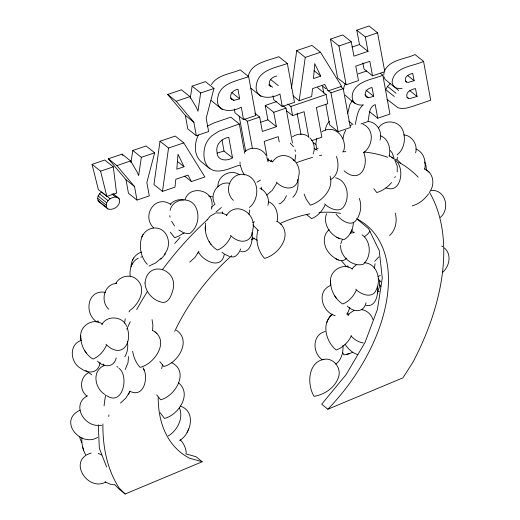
<?xml version="1.0" encoding="UTF-8"?>
<svg xmlns="http://www.w3.org/2000/svg" width="520" height="520" viewBox="0 0 520 520"><rect width="100%" height="100%" fill="white"/><g stroke="black" fill="none" stroke-linecap="round" stroke-linejoin="round"><path stroke-width="0.78" d="M426.485 170.495L425.958 165.38L424.522 161.941M379.613 280.781L379.288 287.086L377.332 293.254M240.032 163.631L240.065 161.967M340.646 245.239C339.872 256.308 352.131 267.033 362.973 264.427C371.716 257.419 371.267 241.319 362.096 234.819M402.123 88.341C396.598 89.953 390.299 85.352 392.62 79.242C396.526 66.385 413.641 66.267 423.553 61.367L430.69 100.217L411.658 106.691L406.192 108.153L401.654 108.517L398.099 107.835L387.036 99.333M217.952 186.921C217.074 176.078 230.692 168.344 239.512 174.844M353.392 222.313C353.197 228.774 350.356 235.794 344.65 239.245M81.88 437.84C81.432 443.664 82.843 449.579 85.566 454.721M80.775 337.207C79.131 326.111 93.34 317.057 102.414 324.084M205.27 228.248L205.667 223.184M330.616 282.132C328.965 271.037 343.181 261.989 352.248 269.009M325.449 130.221C325.572 126.848 327.223 123.611 329.55 121.219M295.75 154.798L294.827 161.031M130.995 266.65C131.092 260.182 135.323 253.858 141.674 252.07M125.255 318.786L124.508 323.226M249.75 209.827L249.002 214.266M375.089 263.712L374.341 268.151M397.15 159.562L397.416 157.32M383.793 74.835L384.091 72.416M343.649 89.486L343.967 86.977L345.371 83.466M108.726 416.533L108.953 414.901M160.011 141.238L153.959 184.574L162.487 191.399L174.967 187.155L175.832 179.264L188.025 175.117L191.419 181.565L204.893 176.982L183.768 142.883L175.247 136.058L160.011 141.238L168.532 148.064L183.768 142.883M162.487 191.399L168.532 148.064M291.46 88.309L296.725 50.59L311.961 45.416L320.483 52.241L341.607 86.333L328.133 90.916L324.74 84.468L312.546 88.615L311.682 96.505L299.202 100.75L293.111 95.875M299.202 100.75L305.247 57.415L296.725 50.59M397.176 171.853L397.26 166.14L394.823 160.199M130.91 162.669L132.808 150.488L146.113 145.964L154.635 152.789L146.841 182.553L149.292 195.884L136.981 200.07L128.459 193.245L126.016 179.738L108.355 158.802L122.083 154.135L130.611 160.959L137.091 171.964L138.651 175.584L141.329 157.313L132.808 150.488M152.548 330.675L152.932 325.253L152.048 319.631M190.242 98.332L192.14 86.145L205.439 81.627L213.967 88.452L206.174 118.216L208.624 131.541L196.313 135.727L187.792 128.901L185.347 115.401L167.687 94.458L181.415 89.791L189.936 96.616L196.424 107.627L197.977 111.241L200.661 92.976L192.14 86.145M277.043 221.715C278.629 214.103 276.192 204.607 268.281 201.617M343.577 151.249C347.925 138.385 334.718 123.403 322.003 131.716M389.175 156.507C390.923 148.74 388.674 138.859 380.51 135.766M424.716 169.214C426.296 161.597 423.859 152.107 415.948 149.11M211.523 209.157L211.946 206.837M342.888 138.834L344.045 133.77L345.716 130.227M97.643 198.308L98.156 196.001L99.528 193.811L101.582 191.964L110.11 198.79L112.684 197.535L115.59 196.976L117.845 197.496L119.262 198.984C121.277 205.172 113.646 210.88 107.984 208.975L99.463 202.15L98.052 200.681L97.643 198.308L106.171 205.133L106.574 207.506L107.984 208.975M106.171 205.133L106.678 202.826L108.049 200.636L110.11 198.79M347.581 113.711L349.882 104.572L352.417 100.425M355.219 124.436C356.922 117.663 357.292 109.284 363.428 104.806C355.784 106.594 350.48 99.437 345.222 95.231M267.95 205.322C269.88 198.692 266.214 191.003 259.877 188.286M313.775 152.087C315.204 147.121 313.541 141.609 309.966 137.956M380.022 140.101C382.811 132.151 376.935 122.077 368.316 121.563M415.616 152.815C418.009 144.995 412.126 135.401 403.754 134.914M257.894 230.315C255.203 239.98 257.861 250.939 264.543 258.394C277.947 254.989 292.526 236.347 280.767 224.016M340.75 243.867L342.453 239.363M248.112 76.739C250.894 62.77 268.021 60.775 278.824 56.673L287.352 63.505L294.489 102.349L282.236 106.516L273.715 99.691L273.007 95.784M100.028 362.57C98.826 373.25 88.192 374.309 80.951 368.472C70.025 362.694 68.549 344.292 81.582 340.216M349.863 307.495L348.303 311.766L346.756 314.158M326.892 322.445L327.308 321.1M164.287 254.228C172.608 245.447 168.031 227.962 155.025 227.962C136.812 228.768 137.169 254.033 147.349 264.355M138.32 258.141C131.703 261.255 129.292 269.262 130.182 276.088M170.112 210.418C172.322 199.394 188.013 196.131 194.584 205.172C200.538 213.753 198.354 227.5 189.703 233.493M224.192 254.774C221.214 269.925 203.229 261.183 198.594 252.187M179.628 440.59C191.256 433.505 196.248 411.223 180.408 406.159M316.745 138.535L315.868 143.553L316.608 148.155M313.144 153.933L313.619 152.718M327.581 320.398L330.07 316.115L332.319 314.015M116.24 357.884C113.835 368.069 103.688 367.478 97.428 361.16M240.734 248.924C239.155 252.668 235.983 258.284 231.049 256.769M286.559 195.689L284.122 200.129L280.507 203.463M366.074 302.809C363.668 312.995 353.522 312.403 347.262 306.092M251.992 239.369L252.844 237.374M326.56 213.701C322.062 224.939 332.56 238.81 344.207 239.441M350.538 232.947L352.034 229.632M198.419 135.012C194.109 143.26 193.681 155.513 201.435 161.902C206.356 165.51 210.815 171.165 217.497 171.054C225.537 171.08 232.843 167.063 240.409 164.905M184.983 199.7C189.501 184.697 213.375 189.592 212.056 205.062M187.031 432.302L187.636 431.054M188.013 430.268L188.662 428.916M351.442 335.777C348.329 342.16 342.966 347.575 336.213 350.006C326.072 342.101 320.684 322.797 332.755 314.327M106.385 345.475C103.649 351.364 99.073 356.616 92.944 359.06C84.987 354.282 80.516 344.838 80.698 335.693M230.88 236.522C228.144 242.411 223.561 247.663 217.438 250.101C209.482 245.33 205.01 235.879 205.192 226.733M276.705 183.287L272.311 190.261L266.76 195.078M325.052 205.062C322.315 210.951 317.74 216.203 311.61 218.647L306.586 214.597M356.219 290.407C353.483 296.296 348.907 301.548 342.778 303.986C334.834 299.195 330.35 289.764 330.531 280.618M189.728 262.171L195.052 257.303L198.939 251.186M128.537 394.225L130.202 391.047L125.769 398.184L120.445 403.052M394.745 177.736L395.337 176.612M429.891 191.653C434.096 185.62 434.031 176.638 428.441 171.516M197.821 253.344L198.328 252.375M390.15 83.642L387.51 86.417L385.801 89.667L394.322 96.492M129.031 311.916L129.838 310.414C139.256 304.096 147.076 288.47 136.78 279.448C130.631 273.592 119.541 276.036 115.817 283.465M357.539 218.244C360.913 212.336 361.829 204.769 359.255 198.406M115.7 283.692L116.291 282.594M141.72 236.944L142.207 236.041M142.623 235.261L143.091 234.39M132.327 260.52L132.815 259.61M133.231 258.837L133.705 257.966M131.45 265.564L131.937 264.661M132.353 263.881L132.821 263.01M384.82 70.18C390.624 59.404 405.256 59.241 415.025 54.541L423.553 61.367M125.229 369.46L128.037 362.563L128.518 356.519M124.781 356.837C127.615 352.332 128.238 346.736 127.394 341.562M207.142 219.921L210.171 216.125L215.364 213.252M101.816 324.656C106.958 314.802 122.85 316.134 126.698 326.365M226.311 215.696C235.995 200.064 257.049 213.785 252.844 229.476C252.161 243.886 238.739 244.082 230.431 235.287M272.578 161.824C282.704 147.043 302.738 161.012 298.668 176.241C297.986 190.651 284.564 190.847 276.257 182.046M352.099 268.95L353.568 267.046L356.473 264.719M378.865 256.847L374.738 261.32M211.406 84.585C217.464 74.731 230.516 73.977 240.136 69.83L248.658 76.655L255.801 115.505L243.542 119.672L235.02 112.847L234.319 108.94M369.987 231.283L367.582 234.234L364.254 236.893M270.615 161.629L271.784 160.049M440.343 217.425C450.548 208.826 445.38 189.15 431.229 190.508M428.519 193.811C424.625 199.511 418.88 203.977 412.21 205.894M391.534 182.507C387.81 187.278 382.577 190.833 376.772 192.543L373.822 188.675M378.553 127.913C383.74 119.574 397.085 120.205 401.947 128.544C406.419 136.935 404.768 148.967 397.066 154.934M356.551 219.635C351.156 228.007 340.041 219.713 336.082 214.013M348.01 315.432L350.097 313.007L354.003 310.499M442.702 272.252C449.56 266.201 451.919 254.442 444.399 247.942M160.791 259.233L165.613 253.78M174.727 243.471L180.083 237.406M183.3 233.766L184.373 232.557M363.838 152.49C373.113 145.691 374.706 129.22 363.012 124.234M170.339 204.126C173.615 200.661 178.724 198.913 183.417 199.901M161.285 258.147L155.662 262.912L148.987 266.097M346.535 258.122C341.803 264.297 333.613 257.829 329.829 253.806C323.615 247.429 321.607 235.853 329.173 229.678M292.883 197.275C297.648 192.777 298.721 185.582 297.713 179.368M245.264 151.379C251.498 145.776 262.113 148.083 266.084 155.285M211.406 207.071L215.169 203.989M105.827 482.007C87.776 492.141 67.022 460.207 91.15 453.018M389.545 235.534C395.779 230.172 397.384 220.792 395.246 213.129M249.392 207.435C259.571 199.732 259.831 179.465 246.422 174.987C231.472 170.228 222.372 190.417 233.344 200.337M335.738 364.15C341.471 359.95 343.466 352.268 342.947 345.456M183.391 233.161L179.25 235.839L174.701 237.77L170.281 232.154M88.556 372.658C79.82 377.104 79.222 390.423 86.97 396.123M97.604 437.418C80.139 447.837 57.707 420.173 80.158 410.163M315.458 149.572L318.195 148.129M292.507 136.786C296.998 133.614 303.667 133.062 308.197 136.468M168.246 436C177.255 430.515 183.683 418.334 179.524 408.018M350.064 125.794L351.735 124.82M252.733 222.709L254.397 221.761M378.079 276.594L380.296 275.334M207.136 126.178L214.617 122.674L230.815 117.169L239.337 123.994L244.732 153.328M87.341 395.844C71.87 404.066 82.797 424.983 97.5 425.418M352.684 352.3L349.043 353.743L343.96 354.933L342.765 352.619M330.694 285.447C315.998 291.155 322.01 312.124 335.185 315.718M114.439 484.387L118.956 488.963L125.112 494L202.202 461.773L196.047 456.729L185.582 453.785M356.479 218.562L368.596 228.703L379.249 250.549L382.265 278.064L377.442 309.355L365.105 342.297L346.093 374.641L321.704 404.196L327.86 409.234L402.968 377.832L412.997 362.057A217.275 129.903 -50.7 0 0 429.371 192.114M104.169 365.567C91.624 370.793 94.685 388.421 104.916 394.485M372.528 75.823L369.837 61.334L355.765 66.118L358.488 80.594L346.144 84.792L337.623 77.968L330.428 39.137L342.738 34.951L351.26 41.776L353.925 56.154L367.998 51.37L365.332 36.992L356.804 30.166L369.063 26L377.585 32.825L384.781 71.656L372.528 75.823L364.007 68.998L362.869 62.901M167.687 94.458L176.208 101.283L189.936 96.616M200.661 92.976L213.967 88.452M248.658 76.655C237.855 80.756 220.721 82.745 217.939 96.72C214.194 112.327 231.576 112.788 241.286 107.166L243.542 119.672M287.352 63.505C276.549 67.6 259.415 69.596 256.633 83.564C252.889 99.171 270.264 99.632 279.981 94.016L282.236 106.516M305.247 57.415L320.483 52.241M330.428 39.137L338.949 45.962L351.26 41.776M365.332 36.992L377.585 32.825M352.066 47.06L359.476 44.544L367.998 51.37M276.653 76.063C272.435 76.804 268.008 80.47 269.614 85.163M232.056 99.788L230.919 98.319C229.32 93.626 233.747 89.96 237.958 89.213L239.675 98.826L233.877 100.386L230.841 98.813M320.775 76.089L313.514 78.559L314.73 63.635L320.775 76.089L314.074 70.727M92.047 164.346L104.78 160.017L113.302 166.842L116.565 193.108L106.867 196.404L98.345 189.579L92.047 164.346L100.568 171.171L106.867 196.404M254.806 113.178L259.675 117.078L262.346 131.456L276.413 126.672L267.891 119.847L265.219 105.469L276.712 101.562M358.319 73.82L366.685 70.974M100.568 171.171L113.302 166.842M108.355 158.802L116.877 165.626L130.611 160.959M141.329 157.313L154.635 152.789M239.337 123.994L218.816 131.248L211.79 135.837A16.62 11.46 -51.3 0 0 205.368 145.236C202.911 152.984 203.053 163.261 209.963 168.727M244.322 118.827L247.364 121.264L259.675 117.078M265.219 105.469L273.748 112.294L286 108.127L292.461 143M287.865 104.026L290.908 106.463L326.111 94.491L327.782 103.656L316.407 107.523L321.847 137.222L311.708 140.667M327.945 90.395L330.993 92.833L343.246 88.666L350.382 127.517L338.13 131.684L329.608 124.859L325.819 104.247M369.181 111.403L377.702 118.228L389.954 114.069L382.818 75.218C372.879 79.45 358.67 80.405 353.275 91.416C351.689 95.264 351.468 100.562 355.082 103.356M260.481 122.369L267.891 119.847M286.494 110.747L292.578 115.622L304.096 111.709L308.822 137.495M406.588 82.076L405.535 81.127C403.969 76.577 409.143 74.191 412.731 73.366L414.102 80.698L408.219 82.407L406.588 82.076L405.366 81.1M373.757 96.343L368.57 97.741L366.685 97.279L365.508 96.044C363.981 91.728 368.017 88.134 371.988 87.503L373.757 96.343L365.84 90.005M232.525 157.859L228.781 137.312C221.572 138.45 215.378 144.612 217.022 152.315C217.016 160.751 226.869 161.499 232.525 157.859L224.003 151.034L217.243 153.101M184.061 166.738L176.794 169.202L178.016 154.284L184.061 166.738L177.359 161.376M408.226 98.228L407.043 97.149C405.256 91.962 411.469 89.317 415.487 88.576L417.06 96.473L410.156 98.508L408.226 98.228L407.004 97.253M360.997 123.909L367.887 121.57C369.584 116.005 368.387 107.029 375.206 104.572L377.702 118.228M325.175 331.513C311.922 334.763 312.286 353.158 322.511 359.905M346.509 354.445L349.043 353.743M330.779 179.419C338.644 175.455 339.287 163.859 336.434 156.462M350.084 233.161L354.425 232.557M323.889 359.32C332.8 357.565 340.509 366.697 339.04 375.226C336.453 386.626 325.175 394.576 314.028 396.338C306.982 384.67 307.71 362.323 323.947 359.307M140.79 257.12L141.895 256.887M216.502 212.986L222.125 212.979L226.902 215.124M189.189 233.675L184.678 233.168M279.988 203.645L278.947 203.743M116.617 283.355C103.987 284.147 99.951 301.269 108.849 309.296M101.692 425.334L98.917 425.555M208.734 196.027L212.44 196.853M113.893 484.822L110.357 484.198L105.105 481.845M240.624 251.531C250.588 253.806 253.422 239.792 251.888 232.603M365.969 305.416C375.928 307.69 378.768 293.677 377.228 286.488M377.995 291.363L379.269 291.596M364.618 262.756C377.384 263.776 381.446 280.059 376.168 290.011C372.593 299.137 360.62 294.469 355.771 289.172M361.303 309.556C366.678 310.239 371.384 314.334 372.918 319.521M363.291 342.953C358.456 342.271 354.12 339.501 350.942 335.849M229.859 183.424C218.985 180.472 209.203 193.622 214.494 203.353M105.365 292.383C87.276 288.997 83.603 313.683 97.032 322.069M335.634 177.821C347.542 180.655 350.044 196.716 344.214 205.985C339.931 213.642 329.173 208.52 324.603 203.827M202.202 461.773L189.501 458.192A146.77 87.75 -50.7 0 1 158.203 397.475M267.95 159.744L272.727 161.889M130.956 391.736C144.644 397.521 148.72 376.285 143.026 367.718M385.885 187.805C401.336 194.298 405.048 168.168 395.779 160.524M229.476 256.451L224.965 254.436L221.923 252.207M357.819 354.64C352.424 352.963 347.965 348.978 345.066 344.201M393.978 158.867L397.709 160.277L400.556 163.156M183.274 232.589L178.783 230.042M171.262 362.479C189.936 371.15 175.539 396.091 160.66 399.789L156.676 394.836M257.283 240.253L252.382 237.705M98.241 453.356L101.692 454.954M424.554 168.811L429.098 172.127M389.123 155.46L393.66 158.776L393.003 158.165M276.887 221.319L279.572 222.911M152.392 330.272C170.722 339.989 154.928 364.007 140.049 367.354C135.993 362.915 133.562 357.168 132.652 351.26M336.843 237.341L339.586 238.641M335.66 258.628L338.41 259.928M314.106 148.382L317.304 150.144M106.496 395.519C122.616 406.991 129.415 376.188 119.048 368.297M313.365 142.779L315.725 144.333M347.185 313.196L348.452 313.872M91.734 374.842L85.742 370.338M441.707 246.025L442.767 246.649M176.293 330.161C191.854 340.379 178.178 362.947 163.806 366.522L159.822 361.569M116.838 366.516L118.02 367.302M347.393 314.256L348.426 314.971M170.995 204.6C155.558 193.785 140.972 215.579 153.654 227.936M344.032 170.755C359.58 184.411 369.291 166.888 363.695 152.288M407.407 75.335L414.102 80.698M409.754 90.623L417.06 96.473M380.38 73.268L382.818 75.218M398.678 90.467L385.138 79.456L383.897 76.655M387.51 86.417L396.038 93.242M364.916 94.816L368.57 97.741M340.808 86.716L343.246 88.666M326.118 88.933L322.465 86.008L323.778 93.145M317.59 87.666L326.111 94.491M348.777 121.121L353.041 124.534M270.452 79.332L278.363 85.67M268.918 84.312L272.571 87.237M268.925 85.169L270.751 86.632M282.958 105.69L286 108.127M260.975 96.395L250.861 88.205M231.758 92.489L239.675 98.826M230.834 97.948L233.877 100.386M222.281 109.551L211.107 100.451M185.347 115.401L193.869 122.226L196.313 135.727M184.724 176.196L191.419 181.565M126.016 179.738L134.537 186.563L136.981 200.07M112.97 193.589L117.845 197.496M116.22 196.547L119.262 198.984M111.937 194.051L115.59 196.976M99.528 193.811L108.049 200.636M98.156 196.001L106.678 202.826M98.052 200.681L106.574 207.506M258.369 230.568L252.817 224.9M178.334 382.681C192.484 393.816 178.549 414.888 164.535 418.45L160.199 412.75M280.079 223.386L281.431 224.627M427.238 170.411L427.746 170.879M391.8 157.06L392.308 157.534M155.077 331.87L155.584 332.345M156.28 332.976L156.936 333.587M290.147 143.006L293.488 146.64M346.444 266.597L341.634 261.001M105.937 344.24C120.465 358.852 132.301 345.079 127.504 328.562M125.112 494L118.898 487.715A217.275 129.903 -50.7 0 1 102.908 423.93M380.868 281.873L378.157 278.785M351.923 230.575L353.385 232.122M180.206 439.679C183.703 443.222 185.952 448.078 186.264 453.043M390.371 150.52L392.216 153.036L394.004 158.041M176.208 101.283L193.869 122.226M116.877 165.626L134.537 186.563M293.039 159.588L293.858 160.609M174.525 225.979L171.645 221.28M334.497 295.516L336.375 298.285M209.15 241.631L209.814 242.613M210.477 243.581L211.029 244.4M85.989 352.541L86.534 353.36M84.656 350.591L85.319 351.572M244.355 174.954L242.287 171.249L240.253 165.269M122.083 154.135L122.895 155.506M103.35 364.032L104.039 365.209M379.906 284.986L380.881 286.825M81.783 442.715L80.216 439.121L79.736 436.592M143.663 369.148L144.287 370.526M106.626 466.979L99.346 448.305L98.254 424.781M266.734 156.748L268.047 161.87M261.06 187.129L261.865 189.326M330.07 176.092C334.139 188.948 321.958 201.63 310.369 205.16L306.202 199.18L304.109 194.038M294.957 149.747L295.477 151.385M82.654 447.07L83.629 450.392M347.724 265.7L348.101 267.169M268.203 158.581L268.775 160.784M222.378 211.816L222.761 213.291M97.89 320.775L98.267 322.244M266.903 155.903L264.186 141.427L278.252 136.643L279.247 141.98M356.804 30.166L359.476 44.544M338.949 45.962L346.144 84.792M273.748 112.294L276.413 126.672M247.364 121.264L252.363 148.207M239.135 116.025L245.745 151.684M330.993 92.833L338.13 131.684M297.147 113.477L301.015 134.583M290.908 106.463L292.578 115.622M221.988 139.971L224.003 151.034M169.793 215.618L169.994 217.197M330.668 283.01L330.752 284.492M205.328 229.125L205.406 230.607M80.834 338.084L80.912 339.567M104.065 405.899A217.275 129.903 -50.7 0 1 105.599 395.109M126.744 329.173A217.275 129.903 -50.7 0 1 130.305 321.769M136.689 309.595A217.275 129.903 -50.7 0 1 147.413 291.486M162.754 269.217A217.275 129.903 -50.7 0 1 207.201 219.85M215.774 212.225A217.275 129.903 -50.7 0 1 221.39 207.493M256.964 182.175A217.275 129.903 -50.7 0 1 260.507 180.063M296.784 162.597A217.275 129.903 -50.7 0 1 312.507 157.41M319.481 155.591A217.275 129.903 -50.7 0 1 321.783 155.058M342.505 151.866A217.275 129.903 -50.7 0 1 345.826 151.645M364.26 152.016A217.275 129.903 -50.7 0 1 387.686 157.287M398.535 162.169A217.275 129.903 -50.7 0 1 418.191 177.203M357.182 219.037A146.77 87.75 -50.7 0 1 327.86 409.234M161.655 368.609A146.77 87.75 -50.7 0 1 162.649 364.488M174.714 331.383A146.77 87.75 -50.7 0 1 231.621 255.71M251.583 239.909A146.77 87.75 -50.7 0 1 254.28 238.056M279.897 223.581A146.77 87.75 -50.7 0 1 309.849 213.844M318.975 212.563A146.77 87.75 -50.7 0 1 340.561 213.395M145.008 283.01C145.34 292.11 153.017 300.397 161.811 302.276C168.239 303.803 171.359 295.536 172.718 290.706C179.484 268.834 147.277 258.914 145.008 283.01"/></g></svg>
